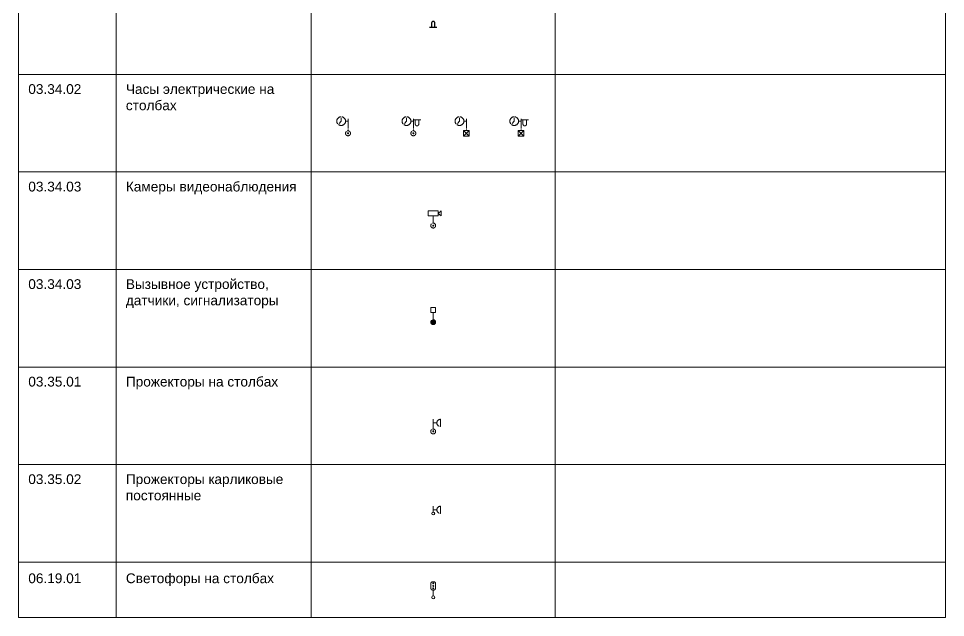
# Paper-space layout 'Точечные У.З.' of a CAD drawing. Header units: metres. Extents: x -1088 to 0, y -25 to 374.
# Drawn here: x -922 to -827, y 83 to 144.4 of the extents above; entities that cross this region are included whole.
import ezdxf

# ---------------------------------------------------------------- set-up
doc = ezdxf.new("R2010")
doc.units = ezdxf.units.M
doc.set_wipeout_variables(frame=1)
for name, pattern in [('ACAD_ISO07W100', [3, 0, -3]), ('T_03.LINE', [1, 1, 0]), ('T_06.LINE', [1, 1, 0])]:
    doc.linetypes.add(name, pattern=pattern)
doc.layers.add('01_Оформление', color=7, linetype='Continuous', lineweight=20)
doc.layers.add('05_Объекты Электропередачи', color=240, linetype='Continuous', lineweight=15)
doc.styles.add('Т-132', font='arial.ttf')

# ---------------------------------------------------------------- blocks, each defined once
blk = doc.blocks.new('T_03.32.01')
at = {"color": 0, "linetype": 'ACAD_ISO07W100', "lineweight": 0}
blk.add_wipeout([(0.25, 0), (0.217, 0.125), (0.125, 0.217), (0, 0.25), (-0.125, 0.217), (-0.217, 0.125), (-0.25, 0), (-0.217, -0.125), (-0.125, -0.217), (0, -0.25), (0.125, -0.217), (0.217, -0.125)], dxfattribs=at)
at = {"linetype": 'T_03.LINE', "lineweight": -2}
h = blk.add_hatch(color=0, dxfattribs=at)
h.dxf.hatch_style = 1
h.paths.add_polyline_path([(0.05, 0, 1), (-0.05, 0, 1)])
at = {"color": 0, "linetype": 'T_03.LINE', "lineweight": -2}
blk.add_circle((0, 0), 0.25, dxfattribs=at)
at = {"color": 0, "linetype": 'T_03.LINE', "lineweight": 0}
blk.add_circle((0, 0), 0.05, dxfattribs=at)
blk = doc.blocks.new('*U327')
at = {"color": 0, "linetype": 'T_03.LINE', "lineweight": 15}
blk.add_lwpolyline([(-0.7, 1.575), (-0.7, 1.25), (-0.897, 0.992)], dxfattribs=at)
at = {"color": 0, "linetype": 'T_03.LINE', "lineweight": -2}
blk.add_lwpolyline([(-0.25, 1.25), (0, 1.25)], dxfattribs=at)
blk.add_circle((-0.7, 1.25), 0.45, dxfattribs=at)
blk.add_blockref('T_03.32.01', (0, 0), dxfattribs=at)
blk.add_lwpolyline([(0, 1.5), (0, 0.25)], dxfattribs=at)
blk = doc.blocks.new('*U328')
at = {"color": 0, "linetype": 'T_03.LINE', "lineweight": 15}
blk.add_lwpolyline([(-0.7, 1.575), (-0.7, 1.25), (-0.897, 0.992)], dxfattribs=at)
at = {"color": 0, "linetype": 'T_03.LINE', "lineweight": -2}
blk.add_blockref('T_03.32.01', (0, 0), dxfattribs=at)
at = {"color": 0, "linetype": 'ACAD_ISO07W100', "lineweight": 0}
blk.add_wipeout([(0.55, 1.375), (0.55, 0.932), (0.536, 0.865), (0.498, 0.807), (0.44, 0.77), (0.375, 0.757), (0.306, 0.771), (0.25, 0.809), (0.213, 0.866), (0.2, 0.932), (0.2, 1.375)], dxfattribs=at)
at = {"color": 0, "linetype": 'T_03.LINE', "lineweight": -2}
for points in [[(-0.25, 1.25), (0, 1.25)], [(0, 1.5), (0, 0.25)], [(0, 1.375), (0.75, 1.375)]]:
    blk.add_lwpolyline(points, dxfattribs=at)
blk.add_lwpolyline([(0.2, 1.375), (0.2, 0.932, 1), (0.55, 0.932), (0.55, 1.375)], format="xyb", dxfattribs=at)
blk.add_circle((-0.7, 1.25), 0.45, dxfattribs=at)
blk = doc.blocks.new('T_03.31.2')
at = {"color": 0, "linetype": 'T_03.LINE', "lineweight": -2}
blk.add_wipeout([(-0.3, -0.3), (0.3, -0.3), (0.3, 0.3), (-0.3, 0.3)], dxfattribs=at)
blk.add_lwpolyline([(-0.3, -0.3), (0.3, -0.3), (0.3, 0.3), (-0.3, 0.3)], close=True, dxfattribs=at)
for points in [[(-0.3, 0.3), (0.3, -0.3)], [(0.3, 0.3), (-0.3, -0.3)]]:
    blk.add_lwpolyline(points, dxfattribs=at)
blk = doc.blocks.new('*U318')
at = {"color": 0, "linetype": 'T_03.LINE', "lineweight": 15}
blk.add_lwpolyline([(-0.7, 1.575), (-0.7, 1.25), (-0.897, 0.992)], dxfattribs=at)
at = {"color": 0, "linetype": 'T_03.LINE', "lineweight": -2}
for points in [[(-0.25, 1.25), (0, 1.25)], [(0, 1.5), (0, 0.3)]]:
    blk.add_lwpolyline(points, dxfattribs=at)
blk.add_circle((-0.7, 1.25), 0.45, dxfattribs=at)
blk.add_blockref('T_03.31.2', (0, 0), dxfattribs=at)
blk = doc.blocks.new('*U319')
at = {"color": 0, "linetype": 'T_03.LINE', "lineweight": 15}
blk.add_lwpolyline([(-0.7, 1.575), (-0.7, 1.25), (-0.897, 0.992)], dxfattribs=at)
at = {"color": 0, "linetype": 'ACAD_ISO07W100', "lineweight": 0}
blk.add_wipeout([(0.55, 1.375), (0.55, 0.932), (0.536, 0.865), (0.498, 0.807), (0.44, 0.77), (0.375, 0.757), (0.306, 0.771), (0.25, 0.809), (0.213, 0.866), (0.2, 0.932), (0.2, 1.375)], dxfattribs=at)
at = {"color": 0, "linetype": 'T_03.LINE', "lineweight": -2}
for points in [[(-0.25, 1.25), (0, 1.25)], [(0, 1.5), (0, 0.3)], [(0, 1.375), (0.75, 1.375)]]:
    blk.add_lwpolyline(points, dxfattribs=at)
blk.add_lwpolyline([(0.2, 1.375), (0.2, 0.932, 1), (0.55, 0.932), (0.55, 1.375)], format="xyb", dxfattribs=at)
blk.add_circle((-0.7, 1.25), 0.45, dxfattribs=at)
blk.add_blockref('T_03.31.2', (0, 0), dxfattribs=at)
blk = doc.blocks.new('*U284')
at = {"color": 0, "linetype": 'ACAD_ISO07W100', "lineweight": 0}
blk.add_wipeout([(-0.5, 1.5), (0.5, 1.5), (0.5, 1), (-0.5, 1)], dxfattribs=at)
at = {"color": 0, "linetype": 'T_03.LINE', "lineweight": -2}
for points in [[(-0.5, 1.5), (0.5, 1.5), (0.5, 1), (-0.5, 1)], [(0.799, 1.5), (0.799, 1), (0.5, 1.25)]]:
    blk.add_lwpolyline(points, close=True, dxfattribs=at)
blk.add_lwpolyline([(0, 1), (0, 0)], dxfattribs=at)
blk.add_blockref('T_03.32.01', (0, 0), dxfattribs=at)
blk = doc.blocks.new('T_03.34.04')
at = {"linetype": 'T_03.LINE', "lineweight": -2}
h = blk.add_hatch(color=0, dxfattribs=at)
h.dxf.hatch_style = 1
h.paths.add_polyline_path([(0.25, 0, 1), (-0.25, 0, 1)])
at = {"color": 0, "linetype": 'T_03.LINE', "lineweight": -2}
blk.add_lwpolyline([(-0.25, 1.5), (0.25, 1.5), (0.25, 1), (-0.25, 1)], close=True, dxfattribs=at)
blk.add_lwpolyline([(0, 1), (0, 0)], dxfattribs=at)
at = {"color": 0, "linetype": 'T_03.LINE', "lineweight": 5}
blk.add_circle((0, 0), 0.25, dxfattribs=at)
blk = doc.blocks.new('*U320')
at = {"color": 0, "linetype": 'T_03.LINE', "lineweight": -2}
blk.add_lwpolyline([(0, 0.875), (0.375, 0.875)], dxfattribs=at)
blk.add_blockref('T_03.32.01', (0, 0), dxfattribs=at)
blk.add_lwpolyline([(0, 1.25), (0, 0)], dxfattribs=at)
blk.add_lwpolyline([(0.75, 0.5), (0.75, 1.25, 1), (0.75, 0.5, -0.157631)], format="xyb", dxfattribs=at)
blk = doc.blocks.new('T_Point_L')
at = {"color": 0, "linetype": 'ACAD_ISO07W100', "lineweight": 0}
blk.add_wipeout([(0.15, 0), (0.13, 0.075), (0.075, 0.13), (0, 0.15), (-0.075, 0.13), (-0.13, 0.075), (-0.15, 0), (-0.13, -0.075), (-0.075, -0.13), (0, -0.15), (0.075, -0.13), (0.13, -0.075)], dxfattribs=at)
at = {"color": 0, "linetype": 'Continuous', "lineweight": -2}
blk.add_circle((0, 0), 0.15, dxfattribs=at)
blk = doc.blocks.new('*U329')
at = {"color": 0, "linetype": 'T_03.LINE', "lineweight": -2}
for points in [[(0, 0.75), (0, 0)], [(0, 0.375), (0.375, 0.375)]]:
    blk.add_lwpolyline(points, dxfattribs=at)
blk.add_lwpolyline([(0.75, 0), (0.75, 0.75, 1), (0.75, 0, -0.157631)], format="xyb", dxfattribs=at)
blk.add_blockref('T_Point_L', (0, 0), dxfattribs=at)
blk = doc.blocks.new('T_03.34.01.6')
at = {"color": 0, "linetype": 'ACAD_ISO07W100', "lineweight": 0}
blk.add_wipeout([(-0.175, 0), (-0.175, 0.443), (-0.161, 0.51), (-0.123, 0.568), (-0.065, 0.605), (0, 0.618), (0.069, 0.604), (0.125, 0.566), (0.162, 0.509), (0.175, 0.443), (0.175, 0)], dxfattribs=at)
at = {"color": 0, "linetype": 'T_03.LINE', "lineweight": -2}
blk.add_lwpolyline([(0.375, 0), (-0.375, 0)], dxfattribs=at)
blk.add_lwpolyline([(0.175, 0), (0.175, 0.443, 1), (-0.175, 0.443), (-0.175, 0)], format="xyb", dxfattribs=at)
blk = doc.blocks.new('T_06.19.01')
at = {"color": 0, "linetype": 'ACAD_ISO07W100', "lineweight": -2}
blk.add_wipeout([(-0.05, 0.75), (0.05, 0.75), (0.191, 0.809), (0.25, 0.95), (0.25, 1.4), (0.191, 1.541), (0.05, 1.6), (-0.05, 1.6), (-0.191, 1.541), (-0.25, 1.4), (-0.25, 0.95), (-0.191, 0.809)], dxfattribs=at)
at = {"color": 0, "linetype": 'T_06.LINE', "lineweight": -2}
blk.add_lwpolyline([(-0.05, 0.75), (0.05, 0.75, 0.414214), (0.25, 0.95), (0.25, 1.4, 0.414214), (0.05, 1.6), (-0.05, 1.6, 0.414214), (-0.25, 1.4), (-0.25, 0.95, 0.414214)], format="xyb", close=True, dxfattribs=at)
blk.add_lwpolyline([(0, 0), (0, 0.75)], dxfattribs=at)
for centre in [(0, 1.425), (0, 1.175), (0, 0.925)]:
    blk.add_circle(centre, 0.05, dxfattribs=at)
blk.add_blockref('T_Point_L', (0, 0), dxfattribs=at)

psp = doc.layouts.new('Точечные У.З.')

# ---------------------------------------------------------------- linework, layer by layer
at = {"layer": '01_Оформление'}
for p, q in [((-921.968, 291.197), (-921.968, 82.997)), ((-826.968, 291.197), (-826.968, 82.997)), ((-911.968, 279.23), (-911.968, 82.997)), ((-866.968, 279.23), (-866.968, 82.997)), ((-891.968, 218.679), (-891.968, 82.997)), ((-921.968, 138.679), (-826.968, 138.679)), ((-921.968, 128.679), (-826.968, 128.679)), ((-921.968, 118.679), (-826.968, 118.679)), ((-921.968, 108.679), (-826.968, 108.679)), ((-921.968, 98.679), (-826.968, 98.679)), ((-921.968, 88.679), (-826.968, 88.679)), ((-921.968, 82.997), (-826.968, 82.997))]:
    psp.add_line(p, q, dxfattribs=at)

# ---------------------------------------------------------------- block references
psp.add_blockref('T_03.34.01.6', (-879.468, 143.494))
at = {"layer": '05_Объекты Электропередачи', "color": 7, "linetype": 'T_03.LINE'}
for name, p in [('*U327', (-888.2, 132.641)), ('*U328', (-881.503, 132.641)), ('*U318', (-876.073, 132.641)), ('*U319', (-870.466, 132.641)), ('*U284', (-879.468, 123.181)), ('T_03.34.04', (-879.468, 113.277)), ('*U320', (-879.468, 102.068)), ('*U329', (-879.468, 93.659))]:
    psp.add_blockref(name, p, dxfattribs=at)
at = {"layer": '05_Объекты Электропередачи', "color": 7, "linetype": 'T_06.LINE'}
psp.add_blockref('T_06.19.01', (-879.468, 85.061), dxfattribs=at)

# ---------------------------------------------------------------- texts
at = {"layer": '01_Оформление', "char_height": 1, "attachment_point": 1, "style": 'Т-132'}
for s, insert, width in [('03.34.02', (-920.968, 137.679), 8), ('Часы электрические на столбах', (-910.968, 137.679), 18), ('03.34.03', (-920.968, 127.679), 8), ('Камеры видеонаблюдения', (-910.968, 127.679), 18), ('03.34.03', (-920.968, 117.679), 8), ('Вызывное устройство, датчики, сигнализаторы', (-910.968, 117.679), 18), ('03.35.01', (-920.968, 107.679), 8), ('Прожекторы на столбах', (-910.968, 107.679), 18), ('03.35.02', (-920.968, 97.679), 8), ('Прожекторы карликовые постоянные', (-910.968, 97.679), 18), ('06.19.01', (-920.968, 87.515), 8), ('Светофоры на столбах', (-910.968, 87.515), 18)]:
    psp.add_mtext(s, dxfattribs=dict(at, insert=insert, width=width))

doc.saveas('drawing.dxf')
